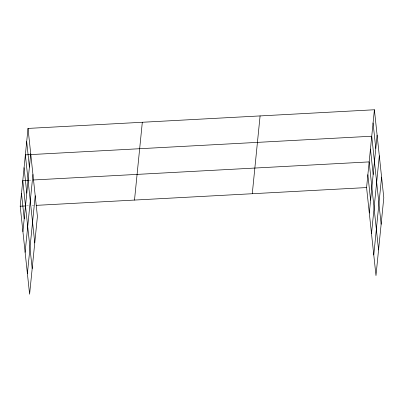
<?xml version="1.0" encoding="UTF-8"?>
<svg xmlns="http://www.w3.org/2000/svg" width="404" height="404" viewBox="0 0 404 404"><rect width="100%" height="100%" fill="white"/><g stroke="black" fill="none" stroke-linecap="round" stroke-linejoin="round"><path stroke-width="0.3" stroke-dasharray="2.02 1.52" d="M29.027 180.214L31.522 180.078M26.447 205.888L28.947 205.752M32.068 205.586L35.188 205.419"/><path stroke-width="0.61" d="M28.017 128.422L37.42 216.428L29.603 294.233L20.2 206.227L28.017 128.422L374.397 109.767L383.8 197.773L375.983 275.579L366.579 187.572L374.397 109.767M22.917 231.654L30.734 153.853M25.124 252.303L32.941 174.503M27.396 273.579L35.214 195.778M134.507 200.071L142.319 122.266M252.273 193.728L260.09 115.923M369.296 212.999L377.114 135.199M371.503 233.648L379.321 155.848M373.776 254.929L381.593 177.124M28.401 180.25L22.781 180.553L32.184 268.559M33.396 179.977L369.16 161.898L378.563 249.904M20.2 206.227L25.821 205.924M36.441 205.348L366.579 187.572M373.064 122.993L375.786 148.425M381.144 224.23L371.736 136.224L25.356 154.873L34.764 242.88M370.448 149.061L373.165 174.488M367.867 174.735L370.584 200.162M26.689 141.647L29.406 167.079M24.068 167.711L26.785 193.142M21.488 193.39L24.21 218.817"/></g></svg>
